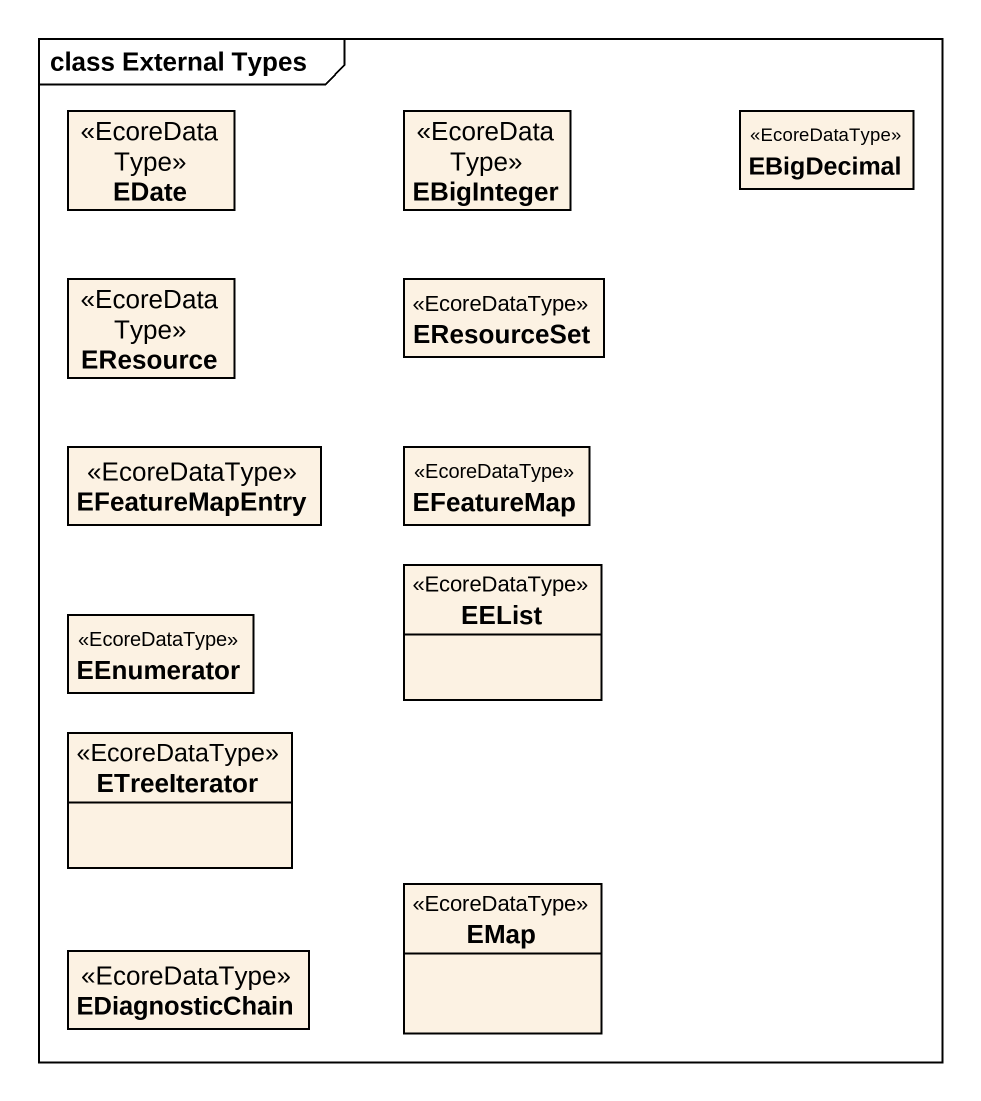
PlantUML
@startuml
mainframe class External Types
hide circle
hide empty members
class EDate <<EcoreDataType>>
class EBigInteger <<EcoreDataType>>
class EBigDecimal <<EcoreDataType>>
class EResource <<EcoreDataType>>
class EResourceSet <<EcoreDataType>>
class EFeatureMapEntry <<EcoreDataType>>
class EFeatureMap <<EcoreDataType>>
class EEList <<EcoreDataType>>
class EEnumerator <<EcoreDataType>>
class ETreeIterator <<EcoreDataType>>
class EMap <<EcoreDataType>>
class EDiagnosticChain <<EcoreDataType>>
@enduml
